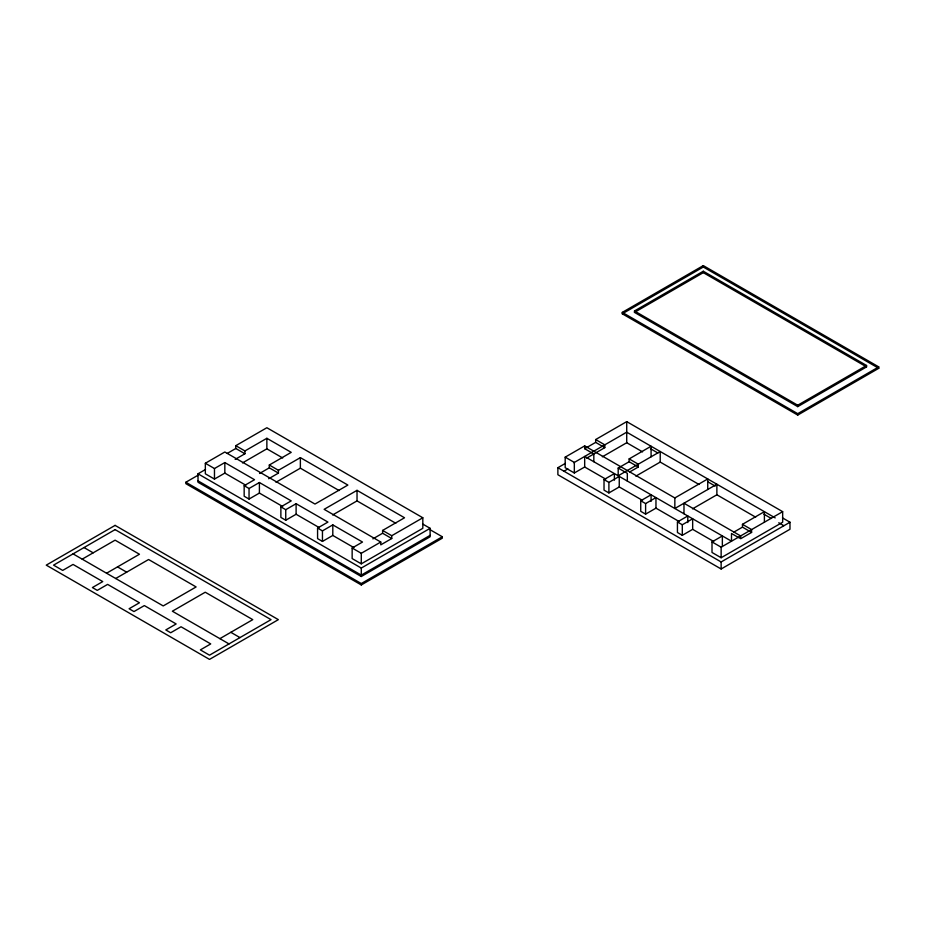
<?xml version="1.0" encoding="UTF-8"?>
<svg xmlns="http://www.w3.org/2000/svg" width="925" height="925" viewBox="0 0 925 925"><rect width="100%" height="100%" fill="white"/><g stroke="black" fill="none" stroke-linecap="round" stroke-linejoin="round"><path stroke-width="1.39" d="M245.865 485.255L224.833 473.103L214.473 479.081L205.338 473.808L205.338 463.263L224.833 452.001L314.986 504.056L347.881 485.07L300.371 457.632L278.437 470.293L269.302 465.021L269.302 467.83L259.555 473.461M269.302 465.021L291.225 452.36L266.863 438.288L244.928 450.949L244.928 453.759L235.794 448.486L235.794 445.677L266.863 427.732L422.817 517.769L422.817 528.325L361.282 563.845L352.147 558.573L352.147 548.016L362.507 542.038L332.803 524.891L322.455 530.881L317.576 528.059L317.576 538.616L322.455 541.426L332.803 535.448L353.847 547.588M227.261 453.412L235.794 448.486M422.644 524.012L430.125 528.325L430.125 536.766L361.282 576.506L198.019 482.249L198.019 473.808L205.535 469.472M429.871 529.586L442.312 536.766L442.312 538.177L361.282 584.947L185.844 483.659L185.844 482.249L198.308 475.057M205.338 463.263L214.473 468.536L224.833 462.558L254.525 479.705L244.165 485.683L244.165 496.228L249.045 499.049L259.405 493.071L282.657 506.495M235.181 459.39L244.928 453.759M242.5 462.905L266.863 448.833L282.703 457.979M82.186 559.163L115.093 540.165L139.455 554.237L106.56 573.222M244.165 485.683L249.045 488.493L259.405 482.515L291.225 500.887L280.876 506.865L280.876 517.422L285.744 520.232L296.104 514.254L319.368 527.689M268.689 478.734L278.437 473.103L278.437 470.293M275.997 482.249L300.371 468.177L339.128 490.562M115.694 578.507L148.59 559.509L196.112 586.947L163.216 605.933L73.052 553.878M622.282 312.384L703.301 265.602L878.75 366.901L878.75 368.3L797.732 415.082L622.282 313.795L622.282 312.384L797.732 413.672L878.75 366.901M622.282 313.795L703.301 267.013L878.75 368.3M280.876 506.865L285.744 509.687L296.104 503.709L327.936 522.082L317.576 528.059M634.469 310.973L703.301 271.233L866.563 365.491L866.563 366.901L797.732 406.642L634.469 312.384L634.469 310.973L797.732 405.231L866.563 365.491M634.469 312.384L703.301 272.644L866.563 366.901M372.856 538.882L382.603 533.251L382.603 530.441L404.537 517.769L357.027 490.342L324.132 509.328L380.776 542.038L380.776 544.86L391.749 538.523L391.749 535.714L422.817 517.769M332.653 514.959L357.027 500.887L395.784 523.273M352.147 548.016L361.282 553.3L380.776 542.038M219.873 638.643L252.768 619.646L205.246 592.22L172.351 611.205L229.007 643.916M198.019 473.808L361.282 568.066L430.125 528.325M605.725 479.138L584.681 466.998L574.332 472.976L565.187 467.703L565.187 457.147L584.681 445.896L674.845 497.951L707.741 478.953L707.741 489.51M584.681 445.896L584.681 448.706L595.654 442.381L595.654 439.56L626.722 421.627L782.666 511.664L782.666 522.22L721.142 557.74L712.007 552.468L712.007 541.911L722.356 535.933L722.356 546.49M430.125 535.355L361.282 575.107L198.019 480.85M782.504 517.896L789.985 522.22L789.985 529.25L721.142 568.991L557.879 474.733L557.879 467.703L565.395 463.367M185.844 482.249L361.282 583.548L442.312 536.766M573.801 462.731L626.722 432.183L775.185 517.896M564.134 471.126L567.892 468.952M586.67 458.118L604.788 447.654L604.788 444.844L595.654 439.56M602.348 456.8L626.722 442.728L642.563 451.874M698.988 484.457L660.219 462.072L660.219 451.527L618.189 475.785L618.189 468.05L629.15 461.725L629.15 458.904L651.084 446.243L651.084 456.8M642.517 500.39L619.253 486.955L608.904 492.933L604.025 490.123L604.025 479.566L614.385 473.588L614.385 480.191M604.025 479.566L608.904 482.387L619.253 476.41L731.502 541.206L731.502 533.471L739.595 538.142M629.763 471.923L638.296 466.998L638.296 464.188L629.15 458.904M635.857 476.144L660.219 462.072M679.216 521.573L655.964 508.149L645.604 514.127L640.736 511.317L640.736 500.76L651.084 494.783L651.084 501.373M640.736 500.76L645.604 503.57L655.964 497.592L655.964 508.149M692.513 508.854L716.875 494.783L755.644 517.168M713.695 541.483L692.663 529.343L682.303 535.321L677.435 532.499L677.435 521.954L687.795 515.977L687.795 522.567M677.435 521.954L682.303 524.764L692.663 518.786L692.663 529.343M733.941 532.06L742.463 527.146L742.463 524.325L764.397 511.664L764.397 522.22M712.007 541.911L721.142 547.184L782.666 511.664M742.463 524.325L751.597 529.597L751.597 532.418L740.636 538.743L740.636 535.933L683.98 503.223L683.98 513.78M557.879 467.703L721.142 561.961L789.985 522.22M650.402 448.66L657.872 452.984M707.729 481.763L715.21 486.076M763.807 514.138L771.288 518.462M778.769 522.775L783.753 525.654M595.654 442.381L604.788 447.654M629.15 461.725L638.296 466.998M742.463 527.146L751.597 532.418M584.681 448.706L593.827 453.99L593.827 461.725M618.189 468.05L627.323 473.334L627.323 481.069M618.189 475.785L584.681 456.441L584.681 466.998M565.187 457.147L574.332 462.431L574.332 472.976M235.794 445.677L244.928 450.949M382.603 530.441L391.749 535.714M269.302 467.83L278.437 473.103M382.603 533.251L391.749 538.523M84.025 547.554L93.159 552.826M117.521 566.898L126.667 572.17M230.834 632.318L239.968 637.591M797.732 405.231L797.732 406.642M797.732 413.672L797.732 415.082M721.142 547.184L721.142 557.74M721.142 561.961L721.142 568.991M716.875 494.783L716.875 484.226L674.845 508.496L674.845 497.951M703.301 265.602L703.301 267.013M703.301 271.233L703.301 272.644M682.303 524.764L682.303 535.321M645.604 503.57L645.604 514.127M626.722 421.627L626.722 442.728M619.253 476.41L619.253 486.955M608.904 482.387L608.904 492.933M361.282 553.3L361.282 563.845M361.282 568.066L361.282 576.506M361.282 583.548L361.282 584.947M357.027 490.342L357.027 500.887M332.803 524.891L332.803 535.448M322.455 530.881L322.455 541.426M300.371 457.632L300.371 468.177M296.104 503.709L296.104 514.254M285.744 509.687L285.744 520.232M266.863 438.288L266.863 448.833M259.405 482.515L259.405 493.071M249.045 488.493L249.045 499.049M224.833 462.558L224.833 473.103M214.473 468.536L214.473 479.081M115.093 525.388L46.25 565.14L209.512 659.398L278.356 619.646L115.093 525.388M115.093 529.609L53.557 565.14L62.703 570.413L73.052 564.435L102.756 581.582L92.396 587.56L97.264 590.37L107.624 584.392L139.455 602.765L129.095 608.743L133.975 611.564L144.335 605.586L176.155 623.959L165.806 629.937L170.674 632.758L181.034 626.768L210.727 643.916L200.378 649.893L209.512 655.178L271.037 619.646L115.093 529.609"/></g></svg>
